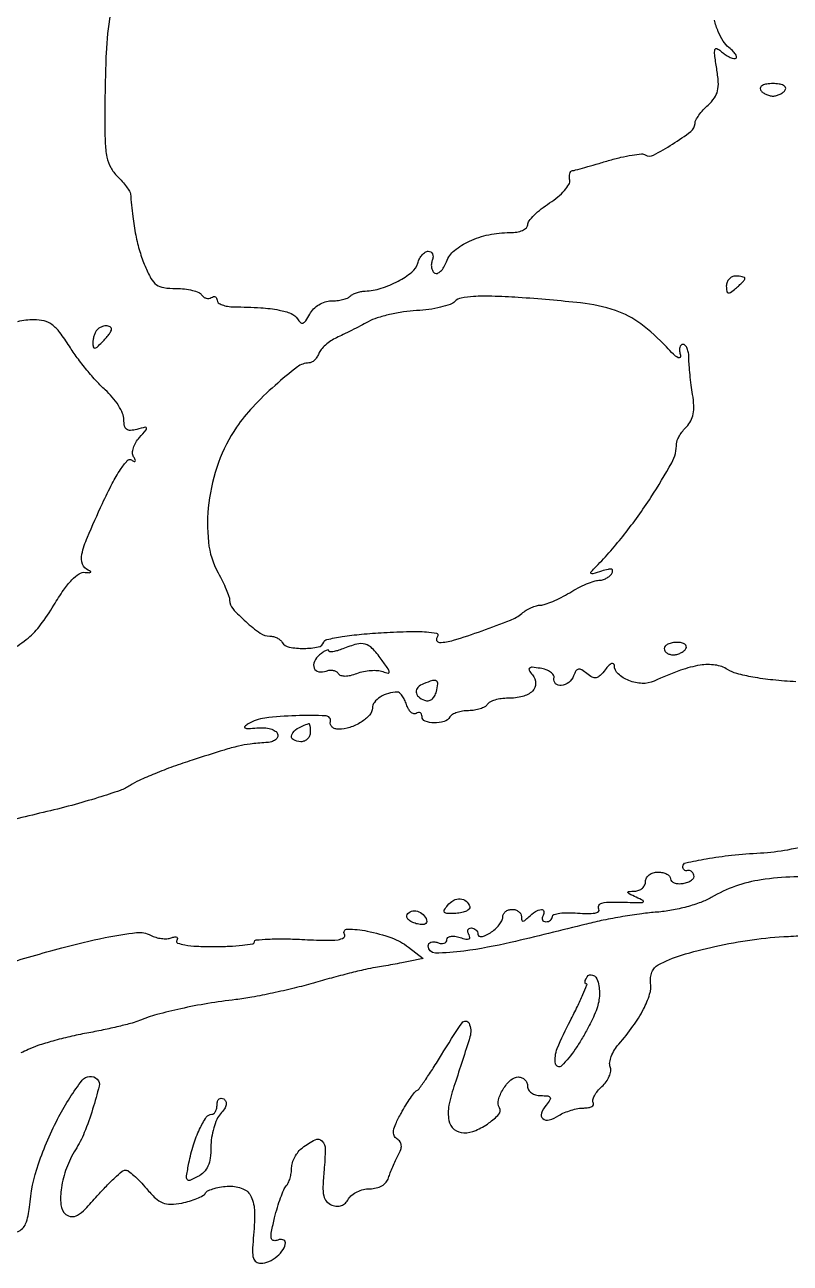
# Model space of a CAD drawing. Extents: x 0 to 1938, y 0 to 2000.
# Drawn here: x 1487 to 1610.3, y 936 to 1135.5 of the extents above; entities that cross this region are included whole.
import ezdxf

# ---------------------------------------------------------------- set-up
doc = ezdxf.new("R2010")
doc.units = 0

msp = doc.modelspace()

# ---------------------------------------------------------------- linework, layer by layer
for points in [[(1500.793191, 1137.147445, 0.033409), (1500.133757, 1130.93027, 0.008553), (1499.913414, 1120.811229, 0.009489), (1499.973676, 1116.600658, 0.042908), (1500.265271, 1114.162925, 0.072578), (1500.875817, 1112.488861, 0.072823), (1501.938771, 1111.061229, -0.015473), (1502.73224, 1110.217068, -0.019412), (1503.411439, 1109.385174, -0.017902), (1503.920094, 1108.657506, -0.125045), (1504.057616, 1108.25, 0.011192), (1504.420335, 1104.600147, 0.019097), (1504.907254, 1101.575741, 0.022282), (1505.551437, 1098.970177, 0.027219), (1506.39176, 1096.604812, 0.027064), (1507.353383, 1094.613562, 0.110942), (1508.237238, 1093.615907, 0.121433), (1509.418812, 1093.139656, 0.035381), (1511.389956, 1093, -0.026957), (1512.772885, 1092.925386, -0.033523), (1514.040697, 1092.701458, -0.035602), (1515.044176, 1092.376677, -0.159593), (1515.510081, 1091.983688, 0.090427), (1515.820631, 1091.639411, 0.095498), (1516.22714, 1091.434921, 0.099685), (1516.665803, 1091.401101, 0.108373), (1517.069098, 1091.542705, -0.086181), (1517.424633, 1091.685386, -0.165036), (1517.726548, 1091.64977, -0.179608), (1517.927616, 1091.442753, -0.104224), (1518, 1091.099274, 0.23644), (1518.197071, 1090.705824, 0.068911), (1518.807812, 1090.368606, 0.053116), (1519.696763, 1090.131409, 0.035213), (1520.75, 1090.042493, -0.010793), (1525.065243, 1089.88963, -0.032551), (1527.98571, 1089.531336, -0.04901), (1529.920999, 1088.964142, -0.159888), (1530.928988, 1088.1149, 0.06692), (1531.413909, 1087.524013, 0.284558), (1531.84278, 1087.439094, 0.159503), (1532.298758, 1087.804313, 0.021937), (1532.927697, 1088.8649, -0.070384), (1533.544026, 1089.706789, -0.060814), (1534.398631, 1090.393434, -0.061679), (1535.379915, 1090.84605, -0.077396), (1536.368517, 1091, 0.029521), (1537.303827, 1091.055271, 0.030678), (1538.213961, 1091.220313, 0.032239), (1538.977847, 1091.460954, 0.103138), (1539.423691, 1091.75, -0.078489), (1539.83121, 1092.043449, -0.034454), (1540.445859, 1092.302262, -0.03302), (1541.14941, 1092.492168, -0.037857), (1541.840358, 1092.576849, 0.064613), (1544.424945, 1093.034675, 0.045761), (1547.146501, 1094.171956, 0.046602), (1549.377962, 1095.635269, 0.161755), (1550.306198, 1097.062901, -0.054606), (1550.589187, 1097.803738, -0.062181), (1551.016637, 1098.430977, -0.071694), (1551.516548, 1098.856566, -0.141463), (1552.013369, 1099, -0.139836), (1552.424785, 1098.882644, -0.152536), (1552.695825, 1098.568782, -0.121532), (1552.776332, 1098.093234, -0.073188), (1552.650663, 1097.532025, 0.06685), (1552.507045, 1096.926578, 0.072321), (1552.534292, 1096.321309, 0.081049), (1552.722016, 1095.808826, 0.126761), (1553.045547, 1095.471851, 0.238752), (1553.482536, 1095.434685, 0.098033), (1553.994498, 1095.769613, 0.06744), (1554.505719, 1096.426475, 0.040862), (1554.930464, 1097.317107, -0.130197), (1556.231721, 1099.131147, -0.065065), (1558.64248, 1100.641403, -0.05714), (1561.752983, 1101.656849, -0.050391), (1565.149223, 1102, 0.040284), (1566.260437, 1102.089675, 0.062729), (1567.180941, 1102.360705, 0.084181), (1567.797471, 1102.764287, 0.20618), (1568.012379, 1103.25, -0.165389), (1568.231397, 1103.873688, -0.030094), (1569.056263, 1104.803434, -0.029515), (1570.198501, 1105.817279, -0.023014), (1571.548645, 1106.782966, 0.029638), (1572.876822, 1107.759775, 0.039138), (1573.9533, 1108.806989, 0.043647), (1574.665966, 1109.776867, 0.189199), (1574.786266, 1110.467389, -0.050175), (1574.730928, 1111.012205, -0.07233), (1574.800082, 1111.490981, -0.094992), (1574.976732, 1111.832565, -0.189423), (1575.235291, 1111.983955, 0.027672), (1575.727334, 1112.089148, 0.001552), (1577.23417, 1112.504639, 0.002385), (1579.024504, 1113.013502, 0.001745), (1581.007451, 1113.594853, -0.013884), (1583.001994, 1114.127382, -0.018917), (1584.827908, 1114.488607, -0.016014), (1586.335072, 1114.678687, -0.163176), (1586.940213, 1114.536951, 0.263146), (1588.2603, 1114.485509, 0.021788), (1591.3553, 1116.254495, 0.022732), (1594.283766, 1118.293736, 0.223208), (1594.957674, 1119.595012, -0.115316), (1595.107042, 1120.13841, -0.029832), (1595.590791, 1120.914275, -0.028728), (1596.264421, 1121.756551, -0.025803), (1597.053529, 1122.548443, 0.053641), (1598.072086, 1123.691071, 0.097444), (1598.587932, 1124.826024, 0.075772), (1598.704706, 1126.263361, 0.022662), (1598.450609, 1128.45343, -0.0076), (1598.131889, 1130.626591, -0.089639), (1598.173007, 1131.475902, -0.460717), (1598.491324, 1131.641686, -0.095633), (1599.09708, 1131.25, 0.03713), (1599.673149, 1130.774118, 0.034757), (1600.325705, 1130.37696, 0.03667), (1600.95556, 1130.107733, 0.090825), (1601.45, 1130.033269, 0.361732), (1601.648047, 1130.20903, 0.17111), (1601.5796, 1130.568484, 0.062678), (1601.146051, 1131.13608, 0.024226), (1600.416724, 1131.808557, -0.076354), (1599.488362, 1132.862863, -0.043888), (1598.702111, 1134.366392, -0.037869), (1598.083982, 1136.241654, -0.026629)], [(1484.825123, 1034.823869, 0.04561), (1487.562194, 1036.704625, 0.058393), (1489.5712, 1038.814383, 0.026105), (1491.713803, 1042, -0.016531), (1493.270887, 1044.413569, -0.039104), (1494.622327, 1046.070577, -0.054969), (1495.790565, 1047.051831, -0.180605), (1496.754927, 1047.279096, 0.015668), (1497.377286, 1047.220055, 0.165443), (1497.620197, 1047.28589, 0.538084), (1497.619045, 1047.412789, 0.039289), (1497.25, 1047.612429, -0.208426), (1496.335973, 1048.608473, -0.136156), (1496.239673, 1050.188579, -0.049016), (1497.110506, 1052.928521, -0.006781), (1499.544766, 1058.390518, -0.01142), (1501.105238, 1061.574876, -0.02731), (1502.442095, 1063.840421, -0.032585), (1503.541143, 1065.277634, -0.366836), (1504.199275, 1065.376842, 0.033754), (1504.63553, 1065.146334, 0.364385), (1504.81342, 1065.197536, 0.267717), (1504.828393, 1065.415724, 0.024735), (1504.556547, 1065.908505, -0.142957), (1504.388765, 1066.515727, -0.070273), (1504.51339, 1067.314767, -0.060146), (1504.895727, 1068.182121, -0.0501), (1505.494085, 1068.993464, 0.00509), (1506.573927, 1070.211372, 0.258214), (1506.638003, 1070.51227, 0.393217), (1506.420762, 1070.638371, 0.008105), (1505.092047, 1070.31382, -0.045054), (1504.045351, 1070.138744, -0.181189), (1503.433147, 1070.316647, -0.186436), (1503.09902, 1070.848567, -0.048093), (1503, 1071.875654, 0.103508), (1502.791346, 1072.872771, 0.037432), (1502.110165, 1074.157924, 0.035177), (1501.129956, 1075.49515, 0.035041), (1499.970775, 1076.683623, -0.026049), (1498.615591, 1078.02401, -0.012887), (1497.032157, 1079.854973, -0.012753), (1495.483428, 1081.843284, -0.018208), (1494.220775, 1083.68955, 0.019849), (1492.673152, 1085.936651, 0.071589), (1491.446302, 1087.162659, 0.100092), (1490.15787, 1087.773327, 0.06324), (1488.5, 1087.967803, 0.028754), (1487.223094, 1087.882082, 0.023157), (1485.867188, 1087.648176, 0.023732)], [(1611.213966, 1029.644974, -0.012335), (1607.501457, 1029.942504, -0.018095), (1604.258633, 1030.402223, -0.019419), (1601.669776, 1030.969861, -0.080372), (1600.209015, 1031.613594, 0.110741), (1598.227964, 1032.347745, 0.072561), (1595.78376, 1032.321944, 0.049307), (1592.626402, 1031.502411, 0.018302), (1588.375, 1029.759353, -0.118165), (1586.457, 1029.389577, -0.082876), (1584.296991, 1029.850323, -0.091844), (1582.591971, 1030.916215, -0.203424), (1581.968197, 1032.285184, 0.238499), (1581.820125, 1032.559857, 0.267017), (1581.523634, 1032.585497, 0.092246), (1581.055277, 1032.25144, 0.029843), (1580.499452, 1031.601615, -0.032657), (1579.681782, 1030.65647, -0.146012), (1579.046733, 1030.307626, -0.175803), (1578.393853, 1030.396773, -0.05229), (1577.543089, 1030.964239, 0.031827), (1576.716774, 1031.565568, 0.18415), (1576.197192, 1031.671562, 0.218062), (1575.792216, 1031.399008, 0.045683), (1575.404844, 1030.612624, -0.132893), (1574.621773, 1029.540076, -0.139406), (1573.41865, 1029.032982, -0.230697), (1572.515514, 1029.343945, -0.251843), (1572.25, 1030.226259, 0.194948), (1572.157682, 1030.72245, 0.093931), (1571.706243, 1031.200928, 0.070926), (1570.967973, 1031.590491, 0.048601), (1570.047848, 1031.822301, 0.013541), (1568.727037, 1031.985037, 0.19879), (1568.28816, 1031.850741, 0.37669), (1568.234255, 1031.518578, 0.033287), (1568.774054, 1030.772248, -0.168516), (1569.287453, 1029.403424, -0.210244), (1568.776821, 1028.159475, -0.131484), (1567.199627, 1027.286847, -0.061048), (1564.859017, 1027, 0.033629), (1563.764476, 1026.926299, 0.038741), (1562.74165, 1026.70625, 0.042361), (1561.923534, 1026.385141, 0.140547), (1561.5, 1026, -0.128561), (1561.096789, 1025.615613, -0.04604), (1560.363811, 1025.29375, -0.041947), (1559.457084, 1025.073871, -0.038534), (1558.5, 1025, 0.038534), (1557.542916, 1024.926129, 0.041947), (1556.636189, 1024.70625, 0.04604), (1555.903211, 1024.384387, 0.128561), (1555.5, 1024, -0.180459), (1554.546677, 1023.259896, -0.079212), (1552.940984, 1023.02546, -0.091404), (1551.509434, 1023.308823, -0.307442), (1551, 1024.059017, 0.098514), (1550.928451, 1024.418634, 0.175782), (1550.727399, 1024.638471, 0.169704), (1550.426205, 1024.682695, 0.091039), (1550.071996, 1024.544496, -0.209118), (1549.668123, 1024.487054, -0.11865), (1549.228775, 1024.731201, -0.081387), (1548.817305, 1025.255962, -0.048846), (1548.504609, 1025.985479, 0.035968), (1548.197303, 1026.756582, 0.046473), (1547.803114, 1027.408235, 0.05411), (1547.385794, 1027.8607, 0.181367), (1547.0144, 1028, 0.072362), (1545.589784, 1027.792739, 0.070322), (1544.268086, 1027.187607, 0.080485), (1543.322761, 1026.340948, 0.1716), (1543, 1025.428195, -0.188145), (1542.555714, 1024.289289, -0.066126), (1541.183791, 1023.145753, -0.061024), (1539.371224, 1022.290443, -0.07992), (1537.565741, 1022, -0.081047), (1536.98662, 1022.094493, -0.10951), (1536.533374, 1022.367188, -0.125311), (1536.277397, 1022.773945, -0.128136), (1536.25, 1023.25, 0.460731), (1535.537181, 1024.157002, 0.017445), (1530.665365, 1024.187882, 0.023109), (1525.689117, 1023.815169, 0.108667), (1523, 1022.871629, 0.052176), (1522.456257, 1022.451198, 0.529569), (1522.495607, 1022.215901, 0.122182), (1523.017173, 1022.116733, 0.009979), (1524.412749, 1022.221914, -0.039251), (1525.584684, 1022.241513, -0.055549), (1526.611708, 1022.062335, -0.068834), (1527.374444, 1021.720656, -0.173618), (1527.746082, 1021.25, -0.175294), (1527.734623, 1020.740608, -0.14312), (1527.400963, 1020.305202, -0.095083), (1526.745653, 1019.994268, -0.047096), (1525.833333, 1019.847686, 0.012513), (1523.308006, 1019.619255, 0.029554), (1521.447354, 1019.29157, 0.017183), (1519.129899, 1018.655737, 0.001997), (1514, 1017.034327, 0.009431), (1510.945323, 1015.991469, 0.009775), (1507.96875, 1014.845853, 0.009533), (1505.433458, 1013.755922, 0.041084), (1504, 1012.959359, -0.063263), (1502.400283, 1012.160862, -0.008693), (1498.85625, 1010.989466, -0.009866), (1494.586335, 1009.751901, -0.008201), (1490, 1008.600479, 0.002763), (1485.377113, 1007.493185, 0.003219)], [(1616.151272, 998.169815, 0.052799), (1605.624547, 997.750836, 0.097246), (1597.571839, 994.909885, -0.045814), (1595.910325, 994.124666, -0.021272), (1593.634232, 993.40214, -0.020865), (1591.162272, 992.841266, -0.027279), (1588.863691, 992.548124, 0.015505), (1586.378985, 992.290514, 0.008183), (1583.313084, 991.825011, 0.008134), (1580.187658, 991.245566, 0.012433), (1577.5, 990.631991, -0.005492), (1565.266167, 987.659845, -0.022499), (1557.75655, 986.27505, -0.034708), (1553.144329, 985.961043, -0.4138), (1552, 987.106989, -0.158089), (1552.121257, 987.480915, -0.151946), (1552.440625, 987.719716, -0.112257), (1552.926101, 987.77672, -0.06502), (1553.5, 987.638374, 0.060313), (1554.074146, 987.494259, 0.106209), (1554.559375, 987.536179, 0.150151), (1554.878045, 987.752271, 0.170844), (1555, 988.098772, -0.223379), (1555.166523, 988.452911, -0.13156), (1555.600073, 988.651797, -0.080078), (1556.279152, 988.65768, -0.039065), (1557.125229, 988.460254, 0.021768), (1558.055035, 988.209117, 0.128686), (1558.554692, 988.226959, 0.359143), (1558.712143, 988.462349, 0.113869), (1558.566212, 988.892866, -0.072602), (1558.382808, 989.316435, -0.148598), (1558.39405, 989.674779, -0.188653), (1558.593114, 989.911443, -0.125287), (1558.940983, 990, -0.094153), (1559.345224, 989.923198, -0.096662), (1559.688914, 989.703761, -0.099007), (1559.918968, 989.376327, -0.104148), (1560, 988.991526, 0.260005), (1560.1648, 988.696035, 0.169856), (1560.55543, 988.609992, 0.079634), (1561.189055, 988.791255, 0.03018), (1562, 989.232073, 0.041443), (1562.765207, 989.803095, 0.043473), (1563.4125, 990.484158, 0.047568), (1563.859221, 991.168942, 0.121331), (1564, 991.740547, -0.11835), (1564.115321, 992.220928, -0.100623), (1564.440625, 992.630036, -0.092478), (1564.927119, 992.90473, -0.082583), (1565.5, 993, -0.078509), (1566.073004, 992.909471, -0.090584), (1566.559375, 992.6475, -0.10078), (1566.884532, 992.257657, -0.124206), (1567, 991.8, 0.051663), (1567.056215, 991.257401, 0.354955), (1567.25, 991.1, 0.180052), (1567.578624, 991.222304, 0.018208), (1568.2, 991.8, -0.054922), (1569.249589, 992.641263, -0.120375), (1570.218678, 992.969236, -0.380775), (1570.619029, 992.670591, -0.191234), (1570.5, 992, 0.082592), (1570.343488, 991.6179, 0.161196), (1570.3746, 991.29375, 0.182303), (1570.586039, 991.078288, 0.108972), (1570.940983, 991, 0.080458), (1571.345488, 991.065515, 0.091519), (1571.688914, 991.254769, 0.100738), (1571.918525, 991.536513, 0.121341), (1572, 991.8673, -0.335304), (1572.239302, 992.184025, -0.036951), (1573.187898, 992.379118, -0.033317), (1574.493663, 992.460649, -0.020085), (1576.043907, 992.391749, 0.017726), (1577.676036, 992.311495, 0.04892), (1578.821892, 992.408066, 0.110298), (1579.411458, 992.658407, 0.394526), (1579.48489, 993.024449, -0.261994), (1579.460172, 993.625466, -0.224604), (1579.967463, 994.017192, -0.054369), (1581.402828, 994.171436, -0.006997), (1584.5, 994.123193, 0.004432), (1586.252092, 994.086913, 0.17704), (1586.609492, 994.212779, 0.539045), (1586.587253, 994.419734, 0.011732), (1585.5, 994.946945, -0.005909), (1584.343761, 995.491068, -0.221004), (1584.165195, 995.710036, -0.462207), (1584.27667, 995.867238, -0.01198), (1585.25, 995.929715, 0.083586), (1585.918361, 996.070025, 0.089642), (1586.485938, 996.419979, 0.096185), (1586.865982, 996.922305, 0.114474), (1587, 997.5, -0.130775), (1587.153209, 998.075754, -0.10214), (1587.583333, 998.5625, -0.08892), (1588.230589, 998.888136, -0.072314), (1589, 999, -0.051508), (1589.765249, 998.920958, -0.071429), (1590.4125, 998.685819, -0.091463), (1590.847534, 998.338678, -0.180647), (1591, 997.930449, 0.200435), (1591.159677, 997.548126, 0.107201), (1591.599136, 997.268947, 0.077398), (1592.258828, 997.136674, 0.049742), (1593.039611, 997.180449, 0.048462), (1593.799133, 997.376214, 0.074379), (1594.395013, 997.699882, 0.102138), (1594.741554, 998.094079, 0.202574), (1594.789611, 998.5, 0.074738), (1594.622524, 998.863272, 0.09164), (1594.364761, 999.132813, 0.105227), (1594.058324, 999.267927, 0.132606), (1593.75, 999.25, -0.118906), (1593.464401, 999.225651, -0.14222), (1593.220313, 999.338837, -0.127672), (1593.056978, 999.577538, -0.086745), (1593, 999.903487, -0.352166), (1593.477492, 1000.497345, -0.010871), (1596.769325, 1001.146291, -0.017338), (1600.833093, 1001.711626, -0.011697), (1605.5, 1002.086545, 0.030492), (1609.904148, 1002.607479, 0.022172), (1614.71686, 1003.699055, 0.022092)], [(1483.5, 984.07022, -0.006731), (1492.985471, 986.792357, -0.017072), (1499.962206, 988.439651, -0.018668), (1505.036503, 989.260585, -0.154834), (1507.30144, 988.838674, 0.049887), (1508.120005, 988.500565, 0.041121), (1509.04435, 988.303723, 0.042775), (1509.931331, 988.266338, 0.080934), (1510.630079, 988.411542, -0.040492), (1511.168508, 988.569563, -0.1666), (1511.50088, 988.527583, -0.319659), (1511.610953, 988.324265, -0.108166), (1511.492921, 987.988546, 0.47389), (1511.635859, 987.573285, 0.047413), (1512.799615, 987.264392, 0.029893), (1514.728611, 987.06125, 0.011289), (1517.440983, 987, 0.011011), (1519.955721, 987.055384, 0.018186), (1522.073289, 987.226021, 0.012526), (1523.741948, 987.464279, 0.36614), (1524, 987.769433, -0.388489), (1524.268054, 988.062361, -0.009582), (1526.241502, 988.199654, -0.01575), (1528.704803, 988.24596, -0.009438), (1531.630645, 988.153536, 0.006572), (1535.433765, 988.011569, 0.036454), (1537.47546, 988.111094, 0.115477), (1538.382395, 988.443715, 0.40607), (1538.50409, 988.993382, -0.590395), (1538.976411, 989.831708, -0.047501), (1542.164687, 989.499347, -0.035584), (1546.126036, 988.40327, -0.081292), (1548.833875, 986.912325), (1551.167751, 985.080207), (1548.833875, 984.594316, -0.004522), (1547.726626, 984.374225, -0.00218), (1546.304326, 984.111278, -0.002161), (1544.81895, 983.849987, -0.003098), (1543.5, 983.632249, 0.017514), (1541.896931, 983.319896, 0.004473), (1539.325, 982.700292, 0.004552), (1536.400001, 981.939524, 0.004602), (1533.5, 981.128299, -0.010452), (1530.418158, 980.304961, -0.007483), (1526.940625, 979.508335, -0.00756), (1523.603637, 978.848871, -0.016061), (1521, 978.461042, 0.012054), (1516.513309, 977.829425, 0.012678), (1512.137582, 976.990979, 0.013429), (1508.289348, 976.043015, 0.031789), (1505.5, 975.081543, -0.033777), (1504.338545, 974.686351, -0.006469), (1502.178125, 974.140448, -0.006868), (1499.63518, 973.569578, -0.006275), (1497, 973.050349, 0.011684), (1494.298482, 972.487624, 0.01083), (1491.556431, 971.786326, 0.010885), (1489.144195, 971.056444, 0.03532), (1487.596362, 970.427071, -0.016054), (1486.388421, 969.880812, -0.016556)], [(1485.850925, 941.082311, 0.217593), (1487.167816, 942.351231, 0.073567), (1487.785922, 945.008189, -0.061829), (1489.242799, 952.007941, -0.039591), (1492.540607, 959.640495, -0.041053), (1496.265751, 965.464482, -0.454117), (1498.704827, 965.628506, -0.264096), (1499.004344, 964.542035, -0.012955), (1497.960896, 960.819804, -0.021143), (1496.617991, 957.04152, -0.044539), (1495.201694, 954.272572, 0.051037), (1493.736785, 951.314599, 0.052642), (1492.920191, 948.151674, 0.059379), (1492.841376, 945.420864, 0.199668), (1493.656414, 943.870188, 0.155606), (1494.56071, 943.504811, 0.152792), (1495.517085, 943.726707, 0.06832), (1496.749126, 944.698093, 0.012528), (1498.712038, 946.840669, -0.01141), (1500.165283, 948.434064, -0.016175), (1501.534369, 949.778196, -0.012221), (1502.715452, 950.812861, -0.175512), (1503.232152, 951, -0.161082), (1503.71761, 950.839437, -0.019862), (1504.598108, 950.129506, -0.021827), (1505.602177, 949.171497, -0.01643), (1506.622643, 948.036617, 0.027282), (1508.083849, 946.48082, 0.0931), (1509.243519, 945.726786, 0.105481), (1510.515377, 945.494459, 0.040655), (1512.308083, 945.693865, 0.02412), (1513.578181, 946.005045, 0.027584), (1514.755362, 946.426306, 0.02835), (1515.699954, 946.889014, 0.120054), (1516.156981, 947.315757, -0.142068), (1516.615658, 947.7083, -0.036307), (1517.542394, 948.049773, -0.03402), (1518.701754, 948.299836, -0.028824), (1519.950714, 948.408509, -0.107257), (1522.161212, 947.995896, -0.187117), (1523.483452, 946.718398, -0.107761), (1524.02533, 944.271723, -0.02459), (1523.829538, 940.009737, 0.016248), (1523.701491, 937.966403, 0.080049), (1523.850294, 936.825249, 0.171837), (1524.285013, 936.228736, 0.151307), (1525.023574, 936, 0.106837), (1526.329859, 936.282342, 0.067103), (1527.659055, 937.115195, 0.069616), (1528.664555, 938.220735, 0.150889), (1529, 939.306989, 0.179882), (1528.887997, 939.60824, 0.148313), (1528.596573, 939.79274, 0.102142), (1528.152445, 939.822249, 0.057356), (1527.626631, 939.686966, -0.176792), (1527.019529, 939.676985, -0.292506), (1526.712993, 940.065388, -0.07532), (1526.766082, 941.098159, -0.009066), (1527.264801, 943.329978, -0.013042), (1527.715285, 944.996138, -0.015156), (1528.232363, 946.554118, -0.014242), (1528.744167, 947.838333, -0.082448), (1529.13817, 948.45, 0.077033), (1529.469067, 948.951756, 0.034866), (1529.746837, 949.690741, 0.033468), (1529.9365, 950.527388, 0.039024), (1530, 951.339757, -0.075815), (1530.128104, 952.17975, -0.047269), (1530.514062, 953.09994, -0.046318), (1531.080344, 953.956432, -0.061261), (1531.75, 954.607954, -0.046214), (1533.798729, 955.883696, -0.327521), (1534.886157, 955.698779, -0.197888), (1535.409419, 954.383391, -0.020921), (1535.227594, 951.016818, 0.013236), (1535.042418, 948.349917, 0.066067), (1535.175551, 946.859499, 0.127594), (1535.640967, 945.954163, 0.119495), (1536.498177, 945.362326, 0.07664), (1537.300681, 945.188402, 0.103524), (1538.033357, 945.296041, 0.102834), (1538.664878, 945.689453, 0.074767), (1539.17348, 946.345508, -0.096578), (1539.709998, 946.978925, -0.055926), (1540.556395, 947.513993, -0.052974), (1541.563121, 947.877097, -0.060149), (1542.581075, 948, 0.058051), (1543.626252, 948.121758, 0.073323), (1544.529689, 948.480852, 0.082511), (1545.209191, 949.040939, 0.104539), (1545.604383, 949.75, -0.017338), (1545.88458, 950.555362, -0.009046), (1546.286279, 951.539368, -0.008985), (1546.73537, 952.535258, -0.013567), (1547.165168, 953.384019, 0.038936), (1547.572391, 954.300727, 0.104082), (1547.666567, 955.005759, 0.139716), (1547.462067, 955.562082, 0.097136), (1546.96811, 956.019709, -0.161776), (1546.505883, 956.572455, -0.13434), (1546.422391, 957.338254, -0.069833), (1546.763824, 958.450193, -0.01772), (1547.62594, 960.135691, -0.010316), (1548.391892, 961.446372, -0.013791), (1549.143466, 962.60087, -0.010964), (1549.810905, 963.522883, -0.123506), (1550.160328, 963.803443, 0.129928), (1550.539349, 964.115729, 0.004993), (1551.596342, 965.617675, 0.008641), (1552.808917, 967.44458, 0.005955), (1554.121615, 969.553443, -0.014495), (1557.475416, 974.741719, -0.582471), (1558.564576, 974.646825, -0.183442), (1558.709595, 972.458718, -0.007627), (1556.263204, 964.871824, 0.032546), (1555.341458, 961.436055, 0.096104), (1555.328269, 959.002647, 0.175027), (1556.175452, 957.565789, 0.17462), (1557.746109, 957, 0.10227), (1559.63904, 957.391274, 0.052001), (1561.767759, 958.586391, 0.054757), (1563.375328, 960.010294, 0.334188), (1563.470486, 961.047755, -0.210025), (1563.29453, 962.300513, -0.070033), (1564.056838, 964.033871, -0.069163), (1565.284653, 965.514663, -0.187248), (1566.535184, 966, -0.10149), (1567.094163, 965.885357, -0.098489), (1567.56971, 965.559375, -0.097349), (1567.888303, 965.072511, -0.096639), (1568, 964.5, 0.132926), (1568.159295, 963.911399, 0.107148), (1568.603741, 963.426683, 0.089651), (1569.286452, 963.108268, 0.064485), (1570.122445, 963, -0.021182), (1571.260189, 962.951779, -0.248327), (1571.621417, 962.719467, -0.282481), (1571.605995, 962.315382, -0.025996), (1570.979944, 961.475834, 0.085709), (1570.225981, 960.164259, 0.318437), (1570.46267, 959.295012, 0.249271), (1571.481149, 959.088773, 0.067467), (1573.03191, 959.787855, -0.039706), (1573.926287, 960.252202, -0.026557), (1575.01153, 960.643932, -0.026774), (1576.111101, 960.912745, -0.046592), (1577.045448, 961, 0.040603), (1577.802748, 961.061598, 0.087953), (1578.351928, 961.254491, 0.164767), (1578.607063, 961.539032, 0.244171), (1578.582598, 961.866353, -0.201657), (1578.511331, 962.320672, -0.061227), (1578.76521, 962.985698, -0.050388), (1579.264617, 963.735347, -0.036734), (1579.956142, 964.460309, 0.052511), (1580.644742, 965.229291, 0.056171), (1581.140131, 966.1084, 0.063019), (1581.380649, 966.960649, 0.129618), (1581.306047, 967.644837, -0.130492), (1581.229301, 968.360103, -0.05229), (1581.481633, 969.319782, -0.047052), (1581.987303, 970.351717, -0.043451), (1582.688868, 971.300881, 0.024884), (1584.969145, 974.157882, 0.036505), (1586.651234, 976.896101, 0.042802), (1587.654369, 979.320348, 0.113513), (1587.804681, 981.178237, -0.070232), (1587.800321, 982.033734, -0.064645), (1588.030125, 982.883052, -0.06853), (1588.449207, 983.597976, -0.103989), (1589, 984.058629, -0.048772), (1592.773326, 985.617677, -0.019745), (1598.165634, 987.022513, -0.019182), (1604.177004, 988.097873, -0.021908), (1609.992463, 988.65111, 0.009915), (1613.315398, 988.886995, 0.013872)]]:
    msp.add_lwpolyline(points, format="xyb")
for points in [[(1605.5, 1125, 0.085235), (1605.838188, 1124.617226, 0.053414), (1606.342439, 1124.29375, 0.051777), (1606.925537, 1124.074147, 0.064269), (1607.5, 1124, 0.064269), (1608.074463, 1124.074147, 0.051777), (1608.657561, 1124.29375, 0.053414), (1609.161812, 1124.617226, 0.085235), (1609.5, 1125, 0.259199), (1609.517887, 1125.385721, 0.162984), (1609.190983, 1125.713525, 0.081563), (1608.488004, 1125.931662, 0.034543), (1607.5, 1126, 0.034543), (1606.511996, 1125.931662, 0.081563), (1605.809017, 1125.713525, 0.162984), (1605.482113, 1125.385721, 0.259199)], [(1600, 1093.377555, 0.035496), (1600.057736, 1092.565314, 0.304492), (1600.28931, 1092.308142, 0.217533), (1600.689039, 1092.381629, 0.020633), (1601.5, 1093, 0.013852), (1602.074554, 1093.504355, 0.019119), (1602.559375, 1093.99011, 0.016008), (1602.925448, 1094.412416, 0.172217), (1603, 1094.622445, 0.294983), (1602.90557, 1094.768578, 0.044235), (1602.559375, 1094.889093, 0.037907), (1602.07485, 1094.972666, 0.023761), (1601.5, 1095, 0.107348), (1600.927707, 1094.875699, 0.099536), (1600.440625, 1094.523407, 0.095788), (1600.114059, 1093.996941, 0.091307)], [(1556.296195, 1090.912251, -0.115204), (1555.521792, 1090.423901, -0.02471), (1553.986889, 1089.976178, -0.024578), (1552.115071, 1089.625378, -0.021271), (1550.125176, 1089.438616, 0.024127), (1548.016005, 1089.228505, 0.019669), (1545.786068, 1088.806881, 0.020103), (1543.760974, 1088.254252, 0.048043), (1542.328981, 1087.644392, -0.004559), (1541.079745, 1086.978848, -0.003205), (1539.662548, 1086.251842, -0.003234), (1538.297095, 1085.573445, -0.006768), (1537.224374, 1085.06698, 0.040178), (1536.310648, 1084.558415, 0.035232), (1535.446438, 1083.88959, 0.036884), (1534.751422, 1083.169952, 0.082147), (1534.367385, 1082.515008, -0.053396), (1534.070793, 1081.935579, -0.056749), (1533.66331, 1081.445034, -0.063547), (1533.212039, 1081.110911, -0.128299), (1532.786916, 1081, 0.165596), (1530.925595, 1080.366165, 0.017387), (1527.329496, 1077.390924, 0.022582), (1523.735876, 1073.898441, 0.038961), (1521.126206, 1070.648962, 0.063572), (1518.227345, 1064.967166, 0.054973), (1516.667681, 1058.45198, 0.057935), (1516.608648, 1052.166515, 0.099765), (1518.17568, 1047.19284, -0.012598), (1518.874135, 1045.84761, -0.01487), (1519.464106, 1044.540446, -0.013794), (1519.895801, 1043.416255, -0.084968), (1520, 1042.807511, 0.18393), (1520.521909, 1041.436737, 0.028369), (1522.614989, 1039.339094, 0.029496), (1524.947926, 1037.487811, 0.154158), (1526.492505, 1037, -0.063955), (1527.069835, 1036.92585, -0.051716), (1527.655359, 1036.70625, -0.053405), (1528.161283, 1036.382781, -0.085622), (1528.5, 1036, 0.211703), (1529.61897, 1035.234511, 0.047236), (1531.980352, 1035.025389, 0.047161), (1534.291197, 1035.258006, 0.269898), (1535.180189, 1036.040567, -0.268862), (1535.669174, 1036.47269, -0.010165), (1538.162589, 1036.92156, -0.015885), (1541.249261, 1037.31261, -0.010233), (1544.845967, 1037.578474, -0.006583), (1548.999061, 1037.745318, -0.022304), (1551.710767, 1037.697547, -0.035053), (1553.331842, 1037.48183, -0.521247), (1553.523428, 1037.037907, 0.068238), (1553.347287, 1036.640611, 0.142155), (1553.347749, 1036.304885, 0.190529), (1553.519378, 1036.083897, 0.134277), (1553.826148, 1036, 0.07536), (1556.047184, 1036.336666, 0.00951), (1560.667833, 1037.867339, 0.009199), (1565.234447, 1039.572201, 0.081118), (1567.078741, 1040.671682, -0.038523), (1567.787592, 1041.180375, -0.031907), (1568.611221, 1041.610905, -0.033046), (1569.421406, 1041.9083, -0.070894), (1570.078741, 1042.003738, 0.081506), (1570.833251, 1042.129594, 0.018686), (1572.044292, 1042.59278, 0.018838), (1573.416397, 1043.239315, 0.017379), (1574.77417, 1044.003738, -0.017404), (1576.131615, 1044.767887, -0.018896), (1577.502741, 1045.413598, -0.018739), (1578.712481, 1045.875679, -0.082031), (1579.465153, 1046, 0.068861), (1580.057847, 1046.082016, 0.052538), (1580.666774, 1046.325221, 0.053415), (1581.199853, 1046.683456, 0.079869), (1581.566212, 1047.107134, 0.12946), (1581.696779, 1047.535147, 0.361968), (1581.519038, 1047.766069, 0.113544), (1580.962246, 1047.762778, 0.018827), (1579.921869, 1047.475202, -0.005951), (1578.527951, 1047.050984, -0.253659), (1578.234761, 1047.114492, -0.421047), (1578.22004, 1047.34561, -0.009749), (1579.04664, 1048.227719, 0.026536), (1583.581066, 1053.404387, 0.021956), (1587.855459, 1059.361489, 0.019171), (1591.198329, 1064.936335, 0.126116), (1592, 1068.064102, -0.101631), (1592.107403, 1068.587043, -0.033071), (1592.46721, 1069.293183, -0.031397), (1592.981817, 1070.045152, -0.03063), (1593.590502, 1070.733359, 0.07522), (1594.285352, 1071.675947, 0.074348), (1594.673718, 1072.785617, 0.059812), (1594.768325, 1074.159411, 0.029022), (1594.576981, 1075.91193, -0.00884), (1594.345864, 1077.450526, -0.007179), (1594.151072, 1079.106942, -0.007264), (1594.015636, 1080.638953, -0.018672), (1593.975278, 1081.75, 0.040643), (1593.906029, 1082.611493, 0.060068), (1593.695676, 1083.339062, 0.079031), (1593.386294, 1083.833445, 0.216776), (1593.020183, 1084, 0.212243), (1592.701801, 1083.858476, 0.128369), (1592.508375, 1083.485938, 0.084931), (1592.477746, 1082.920326, 0.048565), (1592.622312, 1082.25, -0.265932), (1592.546506, 1081.894982, -0.356476), (1592.234973, 1081.846071, -0.060195), (1591.467227, 1082.428963, -0.014197), (1590.340927, 1083.584051, 0.046048), (1586.215687, 1087.308451, 0.080164), (1582.140976, 1089.442035, 0.053302), (1576.536197, 1090.671109, 0.01113), (1566.5, 1091.547604, 0.007983), (1562.233129, 1091.756374, 0.023782), (1559.30837, 1091.713578, 0.032751), (1557.311695, 1091.45728, 0.150849)], [(1498.666667, 1086.333333, 0.081012), (1498.410799, 1085.97774, 0.037689), (1498.195833, 1085.449851, 0.036059), (1498.049166, 1084.848654, 0.041824), (1498, 1084.261905, 0.044896), (1498.061251, 1083.58113, 0.380616), (1498.283898, 1083.406914, 0.169079), (1498.670373, 1083.569583, 0.013004), (1499.5, 1084.357143, 0.017569), (1500.074343, 1084.973333, 0.0221), (1500.559375, 1085.584375, 0.020956), (1500.914185, 1086.120258, 0.136573), (1501, 1086.428571, 0.275934), (1500.755088, 1086.838568, 0.134464), (1500.139347, 1086.980489, 0.093698), (1499.343055, 1086.796021, 0.092993)], [(1538.25, 1034.968838, -0.021383), (1537.386863, 1034.66407, -0.039504), (1536.660938, 1034.50349, -0.055029), (1536.15287, 1034.48886, -0.390638), (1536, 1034.654669, 0.418551), (1535.876757, 1034.776103, 0.098894), (1535.562609, 1034.70851, 0.048743), (1535.082995, 1034.442441, 0.02221), (1534.51101, 1034.009138, 0.107917), (1533.672059, 1032.934985, 0.210992), (1533.637782, 1031.870326, 0.257784), (1534.37038, 1031.27485, 0.136931), (1535.569126, 1031.388152, -0.068797), (1536.134055, 1031.519849, -0.073233), (1536.701127, 1031.488884, -0.08136), (1537.183423, 1031.305627, -0.123558), (1537.503377, 1030.994537, 0.180695), (1537.904179, 1030.683671, 0.076982), (1538.586044, 1030.581667, 0.057091), (1539.48234, 1030.689037, 0.032521), (1540.526718, 1031.010158, -0.040105), (1541.590974, 1031.319828, -0.033532), (1542.757047, 1031.479338, -0.034819), (1543.848548, 1031.478573, -0.074159), (1544.670596, 1031.296163, 0.037018), (1545.526834, 1031.038405, 0.517272), (1545.728864, 1031.221523, 0.122232), (1545.528373, 1031.748513, 0.005878), (1544.42928, 1033.29279, 0.031791), (1542.978975, 1035.036247, 0.137992), (1541.836007, 1035.720005, 0.133529), (1540.483093, 1035.71916, 0.029027)], [(1590, 1035, 0.142666), (1590.111069, 1034.61866, 0.09965), (1590.423289, 1034.29375, 0.08433), (1590.890182, 1034.074854, 0.067639), (1591.440983, 1034, 0.061875), (1592.038022, 1034.074167, 0.051278), (1592.640225, 1034.29375, 0.053305), (1593.157656, 1034.617164, 0.08825), (1593.5, 1035, 0.202618), (1593.558599, 1035.378123, 0.181468), (1593.33165, 1035.70625, 0.104212), (1592.804599, 1035.928459, 0.047867), (1592.059017, 1036, 0.0466), (1591.270941, 1035.926392, 0.066561), (1590.604836, 1035.70625, 0.086673), (1590.155423, 1035.381985, 0.195654)], [(1551.25, 1029.337719, 0.096074), (1550.34221, 1028.749317, 0.218636), (1550.050615, 1028.005583, 0.204363), (1550.419687, 1027.260699, 0.085505), (1551.401464, 1026.676185, 0.122982), (1552.000658, 1026.602919, 0.127681), (1552.554559, 1026.822263, 0.105937), (1553.006133, 1027.328215, 0.065544), (1553.307844, 1028.069197, 0.034133), (1553.540761, 1029.296574, 0.292346), (1553.308899, 1029.777128, 0.216659), (1552.6994, 1029.854144, 0.020628)], [(1533, 1021.5, -0.099038), (1532.885486, 1020.927543, -0.097945), (1532.559375, 1020.440625, -0.097945), (1532.072457, 1020.114514, -0.099038), (1531.5, 1020, -0.132959), (1530.275781, 1020.331401, -0.378233), (1530.020668, 1021.104186, -0.162246), (1530.91818, 1022.115121, -0.054352), (1532.75, 1022.921053, -0.41847), (1532.84757, 1022.869414, -0.029314), (1532.926563, 1022.536184, -0.027836), (1532.982098, 1022.069675, -0.015709)], [(1558.686716, 993.4375, -0.270235), (1558.609332, 993.068772, -0.095932), (1558.161987, 992.73236, -0.062996), (1557.412049, 992.477422, -0.036055), (1556.462678, 992.353512, -0.01564), (1555.10833, 992.317713, -0.191165), (1554.636626, 992.507555, -0.349229), (1554.58413, 992.884376, -0.039814), (1555.113548, 993.636817, -0.092925), (1556.095197, 994.451564, -0.141728), (1557.167252, 994.697897, -0.165144), (1558.09119, 994.325586, -0.135676)], [(1551.744605, 991.266186, -0.179104), (1551.731383, 990.862012, -0.21676), (1551.458048, 990.603916, -0.109941), (1550.891572, 990.540887, -0.036913), (1550.068352, 990.692377, -0.048825), (1549.327079, 990.96578, -0.084554), (1548.793956, 991.346082, -0.126776), (1548.547444, 991.766566, -0.210954), (1548.602888, 992.166477, -0.181608), (1549.299183, 992.704559, -0.145438), (1550.253601, 992.713884, -0.124304), (1551.172543, 992.179869, -0.119384)], [(1579.148191, 976.995257, -0.026703), (1578.588411, 975.62887, -0.011767), (1577.711072, 973.883368, -0.011607), (1576.691875, 972.071904, -0.015286), (1575.674881, 970.472172, -0.047426), (1573.464642, 967.803042, -0.607951), (1572.505226, 968.108362, -0.141644), (1572.782997, 970.595739, -0.022549), (1574.882588, 975.082087, 0.006863), (1576.033059, 977.3521, 0.0121), (1576.911477, 979.261613, 0.006551), (1577.557596, 980.816393, 0.530678), (1577.433321, 981, -0.293997), (1577.284175, 981.095994, -0.139837), (1577.248788, 981.331472, -0.072387), (1577.350738, 981.695271, -0.033969), (1577.579366, 982.128416, -0.3684), (1578.476389, 982.417023, -0.223494), (1579.273351, 981.537818, -0.082214), (1579.573449, 979.287068, -0.076127)], [(1518.565143, 960.071982, 0.078594), (1517.964046, 959.151903, 0.034515), (1517.459761, 957.782451, 0.033075), (1517.115342, 956.225452, 0.037912), (1517, 954.706443, -0.031626), (1516.887339, 952.927102, -0.072343), (1516.528467, 951.634921, -0.090594), (1515.881538, 950.681203, -0.075813), (1514.901204, 949.947126, -0.023397), (1513.632973, 949.342909, -0.362642), (1513.204334, 949.474545, -0.186885), (1513.081001, 950.06024, -0.008096), (1513.459443, 952.161942, -0.027229), (1514.192961, 955.049187, -0.034715), (1515.192739, 957.606821, -0.035374), (1516.266734, 959.514503, -0.251968), (1517.16898, 960, 0.181147), (1517.486173, 960.118816, 0.091315), (1517.755888, 960.457961, 0.071264), (1517.938595, 960.962492, 0.051334), (1518, 961.559017, -0.071438), (1518.078685, 962.106924, -0.146937), (1518.312886, 962.466699, -0.189224), (1518.660308, 962.584896, -0.127555), (1519.065143, 962.45974, -0.152137), (1519.414693, 962.057368, -0.156183), (1519.46921, 961.532226, -0.096727), (1519.19023, 960.871036, -0.035875)]]:
    msp.add_lwpolyline(points, format="xyb", close=True)

doc.saveas('drawing.dxf')
